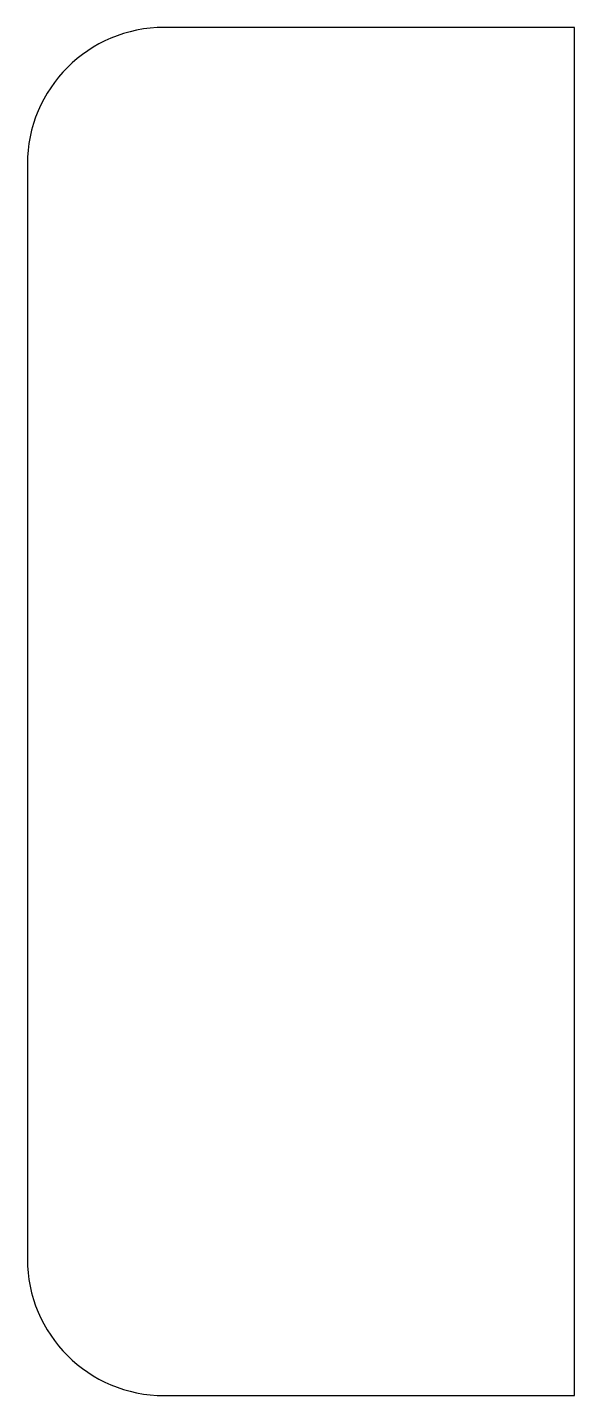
# Model space of a CAD drawing. Header units: millimetres. Extents: x -10 to 10, y -25 to 25.
import ezdxf

# ---------------------------------------------------------------- set-up
doc = ezdxf.new("R2010")
doc.units = ezdxf.units.MM
doc.layers.add('PERIMETER', color=5, linetype='CONTINUOUS')

msp = doc.modelspace()

# ---------------------------------------------------------------- linework, layer by layer
at = {"layer": 'PERIMETER'}
for p, q in [((10.005, 25.005), (-5, 25.005)), ((10.005, -25.005), (10.005, 25.005)), ((-10.005, 20), (-10.005, -20)), ((-5, -25.005), (10.005, -25.005))]:
    msp.add_line(p, q, dxfattribs=at)
for centre, start, end in [((-5, 20), 90, 180), ((-5, -20), 180, 270)]:
    msp.add_arc(centre, 5.005, start, end, dxfattribs=at)

doc.saveas('drawing.dxf')
